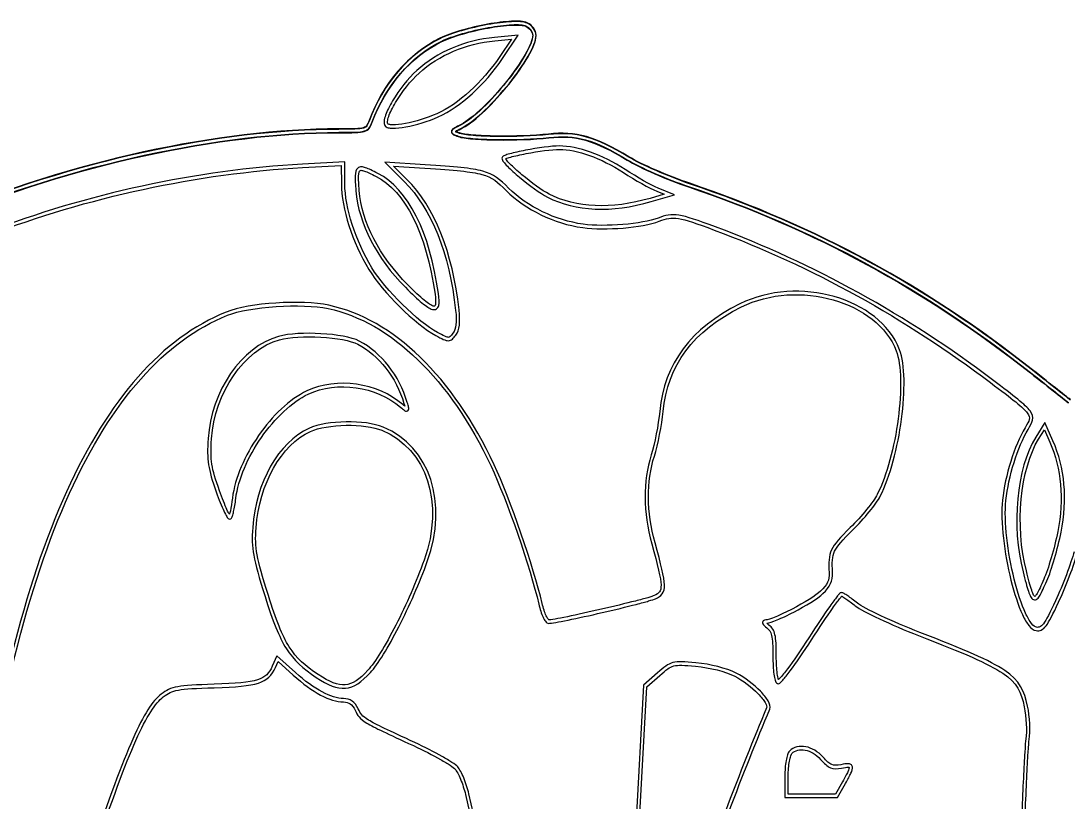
# Model space of a CAD drawing. Extents: x 50.4 to 118.3, y 31.2 to 110.8.
# Drawn here: x 75.46 to 103.13, y 90.17 to 110.81 of the extents above; entities that cross this region are included whole.
import ezdxf

# ---------------------------------------------------------------- set-up
doc = ezdxf.new("R2010")
doc.units = 0
doc.layers.get('0').update_dxf_attribs({"linetype": 'CONTINUOUS'})

msp = doc.modelspace()

# ---------------------------------------------------------------- linework, layer by layer
at = {"color": 5}
for p, q in [((88.418456, 110.785338), (88.418376, 110.785212)), ((88.423107, 110.695346), (88.423033, 110.695296))]:
    msp.add_line(p, q, dxfattribs=at)
at = {"color": 7}
for p, q in [((88.419056, 110.797022), (88.418977, 110.796896)), ((88.423708, 110.70703), (88.423634, 110.70698)), ((88.599849, 110.427926), (87.972498, 110.369014)), ((88.184379, 109.815569), (88.599849, 110.427926)), ((87.981269, 110.279082), (88.417432, 110.320439)), ((88.417432, 110.320439), (88.109441, 109.866721)), ((89.685569, 107.412094), (89.685572, 107.412089)), ((89.685572, 107.502534), (89.685572, 107.502523)), ((84.013567, 107.08136), (82.896321, 107.021416)), ((82.901422, 106.931225), (83.923132, 106.985758)), ((83.923132, 106.985758), (83.925778, 106.500517)), ((84.016249, 106.500417), (84.013567, 107.08136)), ((84.451248, 106.859126), (84.45124, 106.859152)), ((84.452293, 106.949055), (84.452299, 106.949068)), ((86.137051, 107.006837), (85.070966, 107.07815)), ((85.070966, 107.07815), (85.585662, 106.562422)), ((85.649702, 106.626607), (85.304503, 106.971806)), ((85.304503, 106.971806), (86.13081, 106.916514)), ((92.258541, 106.306213), (92.455429, 106.225599)), ((92.728796, 106.210624), (92.293165, 106.38994)), ((92.455429, 106.225599), (92.08284, 106.118628)), ((92.107644, 106.031824), (92.728796, 106.210624)), ((102.515276, 100.194959), (102.272915, 99.806353)), ((102.726633, 99.714876), (102.515276, 100.194959)), ((102.349408, 99.758296), (102.501324, 100.001681)), ((102.501324, 100.001681), (102.643951, 99.678186))]:
    msp.add_line(p, q, dxfattribs=at)
at = {"color": 1}
for p, q in [((95.692111, 103.655723), (95.692071, 103.655691)), ((95.698265, 103.565264), (95.698262, 103.565256)), ((83.379135, 102.453181), (83.379127, 102.453181)), ((83.384284, 102.543147), (83.384287, 102.543097)), ((84.047819, 100.213007), (84.047819, 100.213007)), ((84.048878, 100.122572), (84.048878, 100.122572)), ((82.221599, 94.029406), (82.098092, 93.75862)), ((82.180258, 93.720872), (82.253122, 93.880062)), ((82.714065, 93.587083), (82.221599, 94.029406)), ((82.253122, 93.880062), (82.653613, 93.519876)), ((92.687635, 93.851124), (92.687627, 93.851121)), ((92.278348, 93.579304), (91.908347, 93.256843)), ((92.710407, 93.763796), (92.710355, 93.763788)), ((91.908347, 93.256843), (91.648931, 88.511396)), ((91.996755, 93.21396), (92.337819, 93.511097)), ((91.739405, 88.506237), (91.996755, 93.21396)), ((96.195928, 91.628534), (96.195928, 91.628518)), ((96.178373, 91.540137), (96.178359, 91.54015)), ((95.642991, 90.852339), (95.642991, 90.283898)), ((95.733439, 90.373801), (95.733439, 90.852326)), ((97.167459, 90.701947), (96.982973, 90.373801)), ((97.03567, 90.283898), (97.245993, 90.657519)), ((87.204756, 90.367096), (87.313794, 89.897357)), ((87.415587, 89.85863), (87.292595, 90.387797)), ((95.642991, 90.283898), (96.348891, 90.283898)), ((96.348905, 90.373801), (95.733439, 90.373801)), ((96.348891, 90.283898), (97.03567, 90.283898)), ((96.982973, 90.373801), (96.348905, 90.373801))]:
    msp.add_line(p, q, dxfattribs=at)
at = {"color": 5}
for points in [[(87.789472, 110.707697), (87.332381, 110.625096), (86.837454, 110.489037), (86.524952, 110.336145)], [(88.418376, 110.785212), (88.2366, 110.776269), (88.018019, 110.748998), (87.789472, 110.707697)], [(87.805572, 110.618865), (88.031148, 110.659627), (88.246961, 110.686667), (88.423107, 110.695346)], [(88.832899, 110.746582), (88.742327, 110.787849), (88.60023, 110.794292), (88.418456, 110.785338)], [(88.423033, 110.695296), (88.599179, 110.703974), (88.738316, 110.690401), (88.795619, 110.664289)], [(89.069577, 110.416885), (89.069577, 110.554058), (88.972038, 110.683186), (88.832899, 110.746582)], [(86.564822, 110.255063), (86.862277, 110.400595), (87.354423, 110.537337), (87.805572, 110.618865)], [(88.979587, 110.416758), (88.979587, 110.312502), (88.906067, 110.123769), (88.780633, 109.906197)], [(88.795619, 110.664289), (88.906236, 110.613889), (88.979587, 110.509121), (88.979587, 110.416758)], [(88.859254, 109.860847), (88.987921, 110.084026), (89.069579, 110.274679), (89.069577, 110.416885)], [(86.524952, 110.336145), (85.698984, 109.932036), (85.021526, 109.141699), (84.655298, 108.161082)], [(84.73961, 108.12961), (85.098615, 109.090889), (85.763119, 109.862826), (86.564822, 110.255063)], [(88.780633, 109.906197), (88.6552, 109.688622), (88.479799, 109.438347), (88.283505, 109.19306)], [(88.354376, 109.13686), (88.552962, 109.38501), (88.73059, 109.637669), (88.859254, 109.860847)], [(88.283505, 109.19306), (87.890916, 108.702488), (87.409933, 108.229008), (87.087713, 108.062382)], [(87.129128, 107.982409), (87.479886, 108.163794), (87.957205, 108.640562), (88.354376, 109.13686)], [(83.857415, 107.941975), (80.68846, 107.940652), (76.754384, 107.081656), (73.380534, 105.655293)], [(84.504919, 107.973498), (84.411256, 107.945769), (84.223455, 107.942107), (83.857415, 107.941975)], [(84.594319, 108.030857), (84.573893, 108.003366), (84.55175, 107.987362), (84.504919, 107.973498)], [(84.530838, 107.88673), (84.591081, 107.904563), (84.636118, 107.935265), (84.667262, 107.977165)], [(84.655298, 108.161082), (84.632729, 108.100617), (84.614755, 108.05835), (84.594319, 108.030857)], [(84.667262, 107.977165), (84.698409, 108.019064), (84.716747, 108.068388), (84.73961, 108.12961)], [(86.920798, 107.972982), (86.881057, 107.949222), (86.852363, 107.935771), (86.838115, 107.895467)], [(87.087713, 108.062382), (87.015209, 108.024888), (86.960538, 107.996749), (86.920798, 107.972982)], [(86.96738, 107.895594), (87.00275, 107.916734), (87.05668, 107.944944), (87.129128, 107.982409)], [(73.415753, 105.572145), (76.778379, 106.993761), (80.704849, 107.850289), (83.857494, 107.851591)], [(83.857494, 107.851591), (84.223738, 107.851723), (84.410349, 107.851062), (84.530838, 107.88673)], [(86.838115, 107.895467), (86.830998, 107.875305), (86.837057, 107.847633), (86.848963, 107.832419)], [(86.848963, 107.832419), (86.860843, 107.817206), (86.874654, 107.809056), (86.889786, 107.800897)], [(86.889786, 107.800897), (86.920036, 107.784598), (86.959305, 107.770171), (87.011743, 107.750771)], [(86.940509, 107.877496), (86.946568, 107.882735), (86.945827, 107.882682), (86.96738, 107.895594)], [(87.043345, 107.835636), (86.994688, 107.853628), (86.961141, 107.86714), (86.940509, 107.877496)], [(87.011743, 107.750771), (87.090462, 107.721651), (87.22415, 107.702892), (87.40035, 107.688242)], [(87.407665, 107.778277), (87.23449, 107.792671), (87.100481, 107.814502), (87.043345, 107.835636)], [(87.40035, 107.688242), (87.576552, 107.673585), (87.792608, 107.664615), (88.024602, 107.661371)], [(88.026232, 107.751925), (87.795812, 107.755126), (87.580838, 107.763884), (87.407665, 107.778277)], [(88.024602, 107.661371), (88.488589, 107.654916), (89.014673, 107.671796), (89.404878, 107.715116)], [(89.395139, 107.805151), (89.011263, 107.762524), (88.48707, 107.745509), (88.026232, 107.751925)], [(91.523174, 107.205187), (90.62869, 107.744678), (90.127796, 107.886508), (89.395139, 107.805151)], [(89.404878, 107.715116), (90.121999, 107.794748), (90.588674, 107.663081), (91.476587, 107.127553)], [(91.476587, 107.127553), (91.813946, 106.924083), (92.538984, 106.608152), (93.099226, 106.418555)], [(93.128245, 106.503938), (92.574576, 106.691314), (91.846739, 107.010039), (91.523174, 107.205187)], [(93.099226, 106.418555), (96.443004, 105.286937), (99.337185, 103.712645), (102.133818, 101.505157)], [(102.189709, 101.576074), (99.385673, 103.789403), (96.481119, 105.369244), (93.128245, 106.503938)], [(103.193263, 100.785425), (103.1396, 100.82698), (102.686525, 101.183919), (102.189709, 101.576074)], [(102.133818, 101.505157), (102.630674, 101.112971), (103.080952, 100.758083), (103.137891, 100.713992)]]:
    msp.add_open_spline(points, degree=3, dxfattribs=at)
at = {"color": 7}
for points in [[(87.790073, 110.719381), (87.332979, 110.63678), (86.83806, 110.500721), (86.525552, 110.347829)], [(88.418977, 110.796896), (88.2372, 110.787953), (88.018623, 110.760682), (87.790073, 110.719381)], [(87.806173, 110.630549), (88.031749, 110.671311), (88.247559, 110.698351), (88.423708, 110.70703)], [(88.8335, 110.758266), (88.742927, 110.799533), (88.60083, 110.805976), (88.419056, 110.797022)], [(88.423634, 110.70698), (88.59978, 110.715658), (88.738919, 110.702085), (88.79622, 110.675973)], [(89.070177, 110.428569), (89.070177, 110.565742), (88.972618, 110.69487), (88.8335, 110.758266)], [(86.565423, 110.266747), (86.862883, 110.412279), (87.355021, 110.549021), (87.806173, 110.630549)], [(88.980187, 110.428442), (88.980187, 110.324183), (88.906665, 110.135453), (88.781234, 109.917881)], [(88.79622, 110.675973), (88.906816, 110.625573), (88.980187, 110.520805), (88.980187, 110.428442)], [(88.859855, 109.872531), (88.988519, 110.09571), (89.070177, 110.286363), (89.070177, 110.428569)], [(86.525552, 110.347829), (85.699587, 109.94372), (85.022121, 109.153383), (84.655898, 108.172766)], [(84.74021, 108.141294), (85.09921, 109.102573), (85.763724, 109.87451), (86.565423, 110.266747)], [(87.972498, 110.369014), (87.18809, 110.295513), (86.462296, 109.988088), (85.915775, 109.496717)], [(85.976225, 109.429521), (86.507087, 109.906816), (87.215004, 110.207279), (87.981269, 110.279082)], [(88.109441, 109.866721), (87.640655, 109.176405), (87.018955, 108.612122), (86.449077, 108.354667)], [(88.781234, 109.917881), (88.6558, 109.700306), (88.4804, 109.450031), (88.284106, 109.204744)], [(88.354977, 109.148544), (88.55356, 109.396694), (88.731191, 109.649353), (88.859855, 109.872531)], [(86.486291, 108.272511), (87.078622, 108.540106), (87.707647, 109.113553), (88.184379, 109.815569)], [(85.915775, 109.496717), (85.68336, 109.28776), (85.446669, 108.979391), (85.279637, 108.698832)], [(85.357139, 108.652826), (85.519834, 108.926101), (85.754139, 109.229853), (85.976225, 109.429521)], [(88.284106, 109.204744), (87.891519, 108.714172), (87.410541, 108.240692), (87.088313, 108.074066)], [(87.129728, 107.994093), (87.480495, 108.175478), (87.957808, 108.652246), (88.354977, 109.148544)], [(85.279637, 108.698832), (85.196124, 108.558555), (85.130121, 108.425723), (85.091019, 108.313844)], [(85.176273, 108.283854), (85.212238, 108.386761), (85.275793, 108.516187), (85.357139, 108.652826)], [(85.091019, 108.313844), (85.071466, 108.257904), (85.058739, 108.207119), (85.054329, 108.161915)], [(85.144232, 108.153113), (85.147592, 108.187466), (85.158281, 108.232403), (85.176273, 108.283854)], [(86.449077, 108.354667), (86.191685, 108.238383), (85.874717, 108.145098), (85.615018, 108.09732)], [(85.631046, 108.008444), (85.898363, 108.057625), (86.220123, 108.152258), (86.486291, 108.272511)], [(83.858015, 107.953659), (80.689043, 107.952336), (76.754982, 107.09334), (73.381134, 105.666977)], [(84.50552, 107.985182), (84.41186, 107.957453), (84.224056, 107.953791), (83.858015, 107.953659)], [(84.59492, 108.042541), (84.574494, 108.01505), (84.552351, 107.999046), (84.50552, 107.985182)], [(84.531438, 107.898414), (84.591681, 107.916247), (84.636716, 107.946949), (84.667863, 107.988849)], [(84.655898, 108.172766), (84.633303, 108.112301), (84.615356, 108.070034), (84.59492, 108.042541)], [(84.667863, 107.988849), (84.699009, 108.030748), (84.717342, 108.080072), (84.74021, 108.141294)], [(85.054329, 108.161915), (85.04991, 108.116709), (85.053006, 108.07541), (85.07449, 108.040474)], [(85.07449, 108.040474), (85.093752, 108.009306), (85.125454, 107.995037), (85.160273, 107.985698)], [(85.151481, 108.088001), (85.146163, 108.096574), (85.140898, 108.118762), (85.144232, 108.153113)], [(85.18352, 108.073026), (85.16021, 108.07927), (85.151669, 108.08771), (85.151481, 108.088001)], [(85.160273, 107.985698), (85.195093, 107.976358), (85.236, 107.972283), (85.283262, 107.971754)], [(85.284289, 108.062178), (85.241802, 108.062707), (85.206837, 108.066782), (85.18352, 108.073026)], [(85.283262, 107.971754), (85.37779, 107.970696), (85.497387, 107.983846), (85.631046, 108.008444)], [(85.615018, 108.09732), (85.485168, 108.073428), (85.369262, 108.061218), (85.284289, 108.062178)], [(86.921398, 107.984666), (86.88166, 107.960906), (86.852964, 107.94746), (86.838716, 107.907151)], [(87.088313, 108.074066), (87.015809, 108.036572), (86.961139, 108.008433), (86.921398, 107.984666)], [(86.967981, 107.907278), (87.00335, 107.928418), (87.05728, 107.956628), (87.129728, 107.994093)], [(73.416353, 105.583829), (76.778977, 107.005445), (80.705431, 107.861973), (83.858095, 107.863275)], [(83.858095, 107.863275), (84.224339, 107.863407), (84.410952, 107.862746), (84.531438, 107.898414)], [(86.838716, 107.907151), (86.831599, 107.886989), (86.837658, 107.859314), (86.849564, 107.844103)], [(86.849564, 107.844103), (86.861444, 107.82889), (86.875255, 107.82074), (86.890386, 107.812581)], [(86.890386, 107.812581), (86.920636, 107.796282), (86.959903, 107.781855), (87.012343, 107.762455)], [(86.94111, 107.88918), (86.947169, 107.894419), (86.946428, 107.894366), (86.967981, 107.907278)], [(87.043945, 107.84732), (86.995283, 107.865312), (86.961745, 107.878824), (86.94111, 107.88918)], [(87.012343, 107.762455), (87.09106, 107.733335), (87.224751, 107.714576), (87.40095, 107.699926)], [(87.408266, 107.789961), (87.235091, 107.804355), (87.101079, 107.826186), (87.043945, 107.84732)], [(87.40095, 107.699926), (87.577149, 107.685269), (87.793208, 107.676299), (88.025203, 107.673055)], [(88.026833, 107.763609), (87.796412, 107.76681), (87.581438, 107.775568), (87.408266, 107.789961)], [(88.025203, 107.673055), (88.489187, 107.6666), (89.015268, 107.68348), (89.405479, 107.7268)], [(89.395739, 107.816835), (89.011858, 107.774208), (88.487671, 107.757193), (88.026833, 107.763609)], [(91.523775, 107.216871), (90.629293, 107.756362), (90.128386, 107.898192), (89.395739, 107.816835)], [(89.405479, 107.7268), (90.122589, 107.806432), (90.589277, 107.674765), (91.477187, 107.139237)], [(88.792084, 107.389869), (88.631829, 107.359413), (88.484313, 107.326679), (88.375056, 107.296334)], [(89.685572, 107.502523), (89.479977, 107.502523), (89.112598, 107.450782), (88.792084, 107.389869)], [(88.809137, 107.30099), (89.126282, 107.361265), (89.495556, 107.412094), (89.685569, 107.412094)], [(91.425001, 106.877765), (90.813975, 107.272643), (90.180739, 107.502534), (89.685572, 107.502534)], [(89.685572, 107.412089), (90.152429, 107.412089), (90.775459, 107.189831), (91.375907, 106.80179)], [(88.198841, 107.229682), (88.186247, 107.220792), (88.167318, 107.209151), (88.167318, 107.177488)], [(88.167318, 107.177488), (88.167318, 107.137155), (88.186898, 107.113954), (88.211758, 107.080854)], [(88.242248, 107.25241), (88.225447, 107.245293), (88.211435, 107.238546), (88.198841, 107.229682)], [(88.375056, 107.296334), (88.320428, 107.281173), (88.275827, 107.266618), (88.242248, 107.25241)], [(88.266537, 107.163526), (88.270585, 107.165643), (88.271908, 107.166886), (88.277385, 107.169215)], [(88.284106, 107.135105), (88.270109, 107.153731), (88.269712, 107.15725), (88.266537, 107.163526)], [(88.277385, 107.169215), (88.30428, 107.180592), (88.346772, 107.194932), (88.399342, 107.209524)], [(88.377122, 107.0302), (88.337094, 107.071086), (88.305005, 107.107273), (88.284106, 107.135105)], [(88.399342, 107.209524), (88.504482, 107.238723), (88.650561, 107.270854), (88.809137, 107.30099)], [(91.477187, 107.139237), (91.814549, 106.935767), (92.539592, 106.619836), (93.099827, 106.430239)], [(93.128846, 106.515622), (92.575184, 106.702998), (91.847342, 107.021723), (91.523775, 107.216871)], [(82.896321, 107.021416), (80.139133, 106.873162), (77.138321, 106.225472), (74.584166, 105.228244)], [(74.616657, 105.144771), (77.160813, 106.138096), (80.154801, 106.783539), (82.901422, 106.931225)], [(84.357731, 106.919096), (84.305585, 106.876403), (84.293014, 106.805659), (84.289519, 106.709289)], [(84.452299, 106.949068), (84.417985, 106.949597), (84.383803, 106.940443), (84.357731, 106.919096)], [(84.379419, 106.706165), (84.382594, 106.794033), (84.400004, 106.836977), (84.415077, 106.84931)], [(84.415077, 106.84931), (84.422618, 106.855474), (84.431772, 106.859364), (84.451248, 106.859126)], [(84.45124, 106.859152), (84.470714, 106.858914), (84.498863, 106.853225), (84.534957, 106.841055)], [(84.563916, 106.926327), (84.522678, 106.940218), (84.486607, 106.948658), (84.452293, 106.949055)], [(84.534957, 106.841055), (84.607146, 106.816713), (84.709296, 106.767395), (84.843467, 106.698944)], [(84.884308, 106.779047), (84.749436, 106.847857), (84.646389, 106.898522), (84.563916, 106.926327)], [(86.13081, 106.916514), (86.924872, 106.86315), (87.353738, 106.827219), (87.634593, 106.749599)], [(87.658406, 106.836305), (87.362033, 106.918215), (86.931627, 106.953442), (86.137051, 107.006837)], [(88.34415, 106.391371), (88.113439, 106.622077), (87.954776, 106.754396), (87.658406, 106.836305)], [(88.211758, 107.080854), (88.236629, 107.047755), (88.270821, 107.009763), (88.312527, 106.967166)], [(88.312527, 106.967166), (88.395942, 106.88197), (88.509763, 106.779444), (88.634988, 106.674677)], [(88.692866, 106.743913), (88.569289, 106.847301), (88.457185, 106.948428), (88.377122, 107.0302)], [(92.293165, 106.38994), (92.12744, 106.458165), (91.730671, 106.680225), (91.425001, 106.877765)], [(84.289519, 106.709289), (84.286027, 106.61292), (84.294625, 106.485126), (84.308119, 106.317066)], [(84.398019, 106.324276), (84.384579, 106.491704), (84.376218, 106.618299), (84.379419, 106.706165)], [(84.843467, 106.698944), (85.607739, 106.309054), (86.172744, 105.199508), (86.39996, 103.591125)], [(86.489379, 103.603531), (86.260083, 105.226636), (85.693777, 106.366101), (84.884308, 106.779047)], [(85.585662, 106.562422), (86.309372, 105.837371), (86.772639, 104.684571), (86.944237, 103.15901)], [(87.033597, 103.168937), (86.860549, 104.70738), (86.393584, 105.881347), (85.649702, 106.626607)], [(87.634593, 106.749599), (87.915451, 106.671975), (88.052026, 106.556434), (88.28055, 106.327919)], [(88.634988, 106.674677), (88.885443, 106.465145), (89.1798, 106.247912), (89.372411, 106.149645)], [(89.413236, 106.230251), (89.235828, 106.320759), (88.940024, 106.537138), (88.692866, 106.743913)], [(91.375907, 106.80179), (91.685446, 106.601749), (92.076654, 106.381095), (92.258541, 106.306213)], [(83.925778, 106.500517), (83.928635, 105.847332), (84.213012, 104.96832), (84.653382, 104.237089)], [(84.730934, 104.283497), (84.298285, 105.001915), (84.018998, 105.873367), (84.016249, 106.500417)], [(84.308119, 106.317066), (84.37739, 105.454048), (84.852021, 104.533973), (85.617082, 103.768901)], [(85.681145, 103.83244), (84.928506, 104.585087), (84.465062, 105.489055), (84.398019, 106.324276)], [(88.28055, 106.327919), (88.793471, 105.814992), (89.54453, 105.450502), (90.301614, 105.346582)], [(90.314058, 105.435874), (89.577251, 105.537011), (88.840932, 105.894587), (88.34415, 106.391371)], [(93.099827, 106.430239), (96.443607, 105.298621), (99.337797, 103.724329), (102.134419, 101.516841)], [(102.190309, 101.587758), (99.386284, 103.801087), (96.481723, 105.380928), (93.128846, 106.515622)], [(89.372411, 106.149645), (90.116602, 105.769995), (91.064252, 105.731479), (92.107644, 106.031824)], [(92.08284, 106.118628), (91.055394, 105.822874), (90.131979, 105.863581), (89.413236, 106.230251)], [(92.845686, 105.671519), (92.633482, 105.704698), (92.486065, 105.672313), (92.292231, 105.598656)], [(90.301614, 105.346582), (90.901626, 105.264225), (91.872954, 105.342455), (92.32423, 105.514013)], [(92.292231, 105.598656), (91.873821, 105.439578), (90.892765, 105.35644), (90.314058, 105.435874)], [(92.32423, 105.514013), (92.512692, 105.585667), (92.634017, 105.613652), (92.831692, 105.582744)], [(92.831692, 105.582744), (93.029368, 105.551835), (93.303849, 105.458334), (93.776337, 105.281987)], [(93.807902, 105.366627), (93.33453, 105.543305), (93.057887, 105.638338), (92.845686, 105.671519)], [(93.776337, 105.281987), (96.352794, 104.320369), (98.833178, 102.950785), (101.080803, 101.248641)], [(101.135101, 101.32088), (98.880575, 103.028253), (96.392884, 104.401829), (93.807902, 105.366627)], [(84.653382, 104.237089), (85.01293, 103.640022), (85.883213, 102.779475), (86.418132, 102.496628)], [(86.460544, 102.576109), (85.957767, 102.841962), (85.07666, 103.709388), (84.730934, 104.283497)], [(85.617082, 103.768901), (85.794284, 103.591701), (85.93805, 103.455568), (86.053747, 103.359106)], [(86.111609, 103.428329), (85.999757, 103.521584), (85.857416, 103.65617), (85.681145, 103.83244)], [(86.39996, 103.591125), (86.418931, 103.456756), (86.42118, 103.359188), (86.408744, 103.310521)], [(86.496099, 103.288306), (86.515202, 103.363165), (86.508958, 103.464881), (86.489379, 103.603531)], [(86.053747, 103.359106), (86.169447, 103.262647), (86.254603, 103.204661), (86.3297, 103.185473)], [(86.351906, 103.272783), (86.306763, 103.284319), (86.223464, 103.335074), (86.111609, 103.428329)], [(86.389112, 103.273312), (86.383635, 103.26982), (86.374481, 103.267042), (86.351906, 103.272783)], [(86.408744, 103.310521), (86.402526, 103.286179), (86.394589, 103.276815), (86.389112, 103.273312)], [(86.437705, 103.197353), (86.469006, 103.217356), (86.486542, 103.250876), (86.496099, 103.288306)], [(86.3297, 103.185473), (86.36725, 103.175895), (86.406403, 103.177351), (86.437705, 103.197353)], [(86.944237, 103.15901), (86.980003, 102.841211), (86.955058, 102.668567), (86.873956, 102.55853)], [(86.94678, 102.505412), (87.049083, 102.64421), (87.070271, 102.843079), (87.033597, 103.168937)], [(86.418132, 102.496628), (86.587401, 102.407119), (86.671301, 102.357341), (86.752994, 102.356584)], [(86.754068, 102.446399), (86.716878, 102.446664), (86.629679, 102.486672), (86.460544, 102.576109)], [(86.752994, 102.356584), (86.79384, 102.356319), (86.831413, 102.373888), (86.860481, 102.40051)], [(86.799542, 102.467063), (86.781074, 102.450157), (86.772663, 102.446214), (86.754068, 102.446399)], [(86.873956, 102.55853), (86.841888, 102.514972), (86.81801, 102.483968), (86.799542, 102.467063)], [(86.860481, 102.40051), (86.88955, 102.427117), (86.914569, 102.461661), (86.94678, 102.505412)], [(103.193863, 100.797109), (103.140198, 100.838667), (102.687123, 101.195603), (102.190309, 101.587758)], [(102.12419, 100.501807), (102.000058, 100.669921), (101.712795, 100.883392), (101.135101, 101.32088)], [(102.134419, 101.516841), (102.631272, 101.124655), (103.081561, 100.769764), (103.138491, 100.725676)], [(101.080803, 101.248641), (101.658544, 100.811116), (101.946133, 100.591099), (102.051284, 100.448689)], [(102.051284, 100.448689), (102.103862, 100.377485), (102.112741, 100.333408), (102.100893, 100.278158)], [(102.188785, 100.25893), (102.205586, 100.337329), (102.186139, 100.417752), (102.12419, 100.501807)], [(102.100893, 100.278158), (102.08904, 100.22291), (102.049016, 100.153491), (101.992374, 100.0575)], [(102.069929, 100.011399), (102.12641, 100.10712), (102.171974, 100.180529), (102.188785, 100.25893)], [(101.992374, 100.0575), (101.708712, 99.5767), (101.464832, 98.794157), (101.395511, 98.147021)], [(101.485467, 98.137094), (101.553203, 98.769427), (101.796694, 99.548275), (102.069929, 100.011399)], [(102.272915, 99.806353), (101.765679, 98.993344), (101.625159, 97.455143), (101.93805, 96.250498)], [(102.025397, 96.273236), (101.718951, 97.453069), (101.865671, 98.982948), (102.349408, 99.758296)], [(102.643951, 99.678186), (102.955074, 98.972661), (103.026141, 98.185034), (102.854789, 97.312956)], [(102.943157, 97.295901), (103.117407, 98.182729), (103.045747, 98.991232), (102.726633, 99.714876)], [(101.395511, 98.147021), (101.334104, 97.573521), (101.443081, 96.737416), (101.618754, 96.031905)], [(101.706127, 96.0535), (101.53241, 96.751151), (101.426277, 97.584289), (101.485467, 98.137094)], [(102.854789, 97.312956), (102.77193, 96.891237), (102.603848, 96.318755), (102.486338, 96.053085)], [(102.569021, 96.016392), (102.692917, 96.296504), (102.858856, 96.866848), (102.943157, 97.295901)], [(103.285875, 96.78162), (103.208982, 96.482842), (102.9862, 95.893517), (102.794432, 95.482992)], [(102.876559, 95.444874), (103.070975, 95.861071), (103.293003, 96.448031), (103.373169, 96.759522)], [(101.618754, 96.031905), (101.70659, 95.679152), (101.810823, 95.359702), (101.921061, 95.121883)], [(102.003265, 95.159499), (101.896865, 95.389033), (101.792984, 95.704676), (101.706127, 96.0535)], [(101.93805, 96.250498), (101.996454, 96.025626), (102.0411, 95.856277), (102.080676, 95.737349)], [(102.166473, 95.765773), (102.128606, 95.87956), (102.083754, 96.048539), (102.025397, 96.273236)], [(102.486338, 96.053085), (102.411498, 95.883852), (102.354237, 95.75718), (102.309605, 95.680498)], [(102.217633, 95.637617), (102.202393, 95.665867), (102.185406, 95.70888), (102.166473, 95.765773)], [(102.387635, 95.635019), (102.436964, 95.719773), (102.494067, 95.8469), (102.569021, 96.016392)], [(102.080676, 95.737349), (102.100467, 95.677887), (102.118946, 95.63109), (102.138554, 95.594723)], [(102.138554, 95.594723), (102.15816, 95.558356), (102.177985, 95.529474), (102.212452, 95.515142)], [(102.212452, 95.515142), (102.246919, 95.500801), (102.287747, 95.514877), (102.314256, 95.537869)], [(102.247089, 95.598861), (102.24656, 95.599049), (102.232854, 95.609365), (102.217633, 95.637617)], [(102.255344, 95.606084), (102.242882, 95.595236), (102.247539, 95.598649), (102.247089, 95.598861)], [(102.309605, 95.680498), (102.2873, 95.642157), (102.267808, 95.616932), (102.255344, 95.606084)], [(102.314256, 95.537869), (102.340762, 95.560941), (102.362971, 95.592643), (102.387635, 95.635019)], [(102.794432, 95.482992), (102.645345, 95.16382), (102.550198, 94.977881), (102.476623, 94.880959)], [(102.548412, 94.826825), (102.632375, 94.937429), (102.726956, 95.124601), (102.876559, 95.444874)], [(101.921061, 95.121883), (101.976179, 95.002974), (102.032848, 94.90451), (102.091077, 94.831461)], [(102.161396, 94.887682), (102.110265, 94.951823), (102.056464, 95.044731), (102.003265, 95.159499)], [(102.091077, 94.831461), (102.149307, 94.758415), (102.210042, 94.70757), (102.280728, 94.697103)], [(102.293687, 94.786394), (102.260268, 94.791342), (102.212526, 94.823539), (102.161396, 94.887682)], [(102.280728, 94.697103), (102.327893, 94.690118), (102.375544, 94.692235), (102.420772, 94.713137)], [(102.382571, 94.795179), (102.355917, 94.782875), (102.330448, 94.780944), (102.293687, 94.786394)], [(102.476623, 94.880959), (102.439835, 94.832501), (102.409225, 94.807487), (102.382571, 94.795179)], [(102.420772, 94.713137), (102.466, 94.734012), (102.506431, 94.771522), (102.548412, 94.826825)]]:
    msp.add_open_spline(points, degree=3, dxfattribs=at)
at = {"color": 1}
for points in [[(95.692071, 103.655691), (95.2657, 103.627089), (94.842211, 103.522378), (94.45597, 103.331163)], [(94.496274, 103.25004), (94.870709, 103.435409), (95.282628, 103.537401), (95.698265, 103.565264)], [(96.945265, 103.523431), (96.547821, 103.636921), (96.118479, 103.684324), (95.692111, 103.655723)], [(95.698262, 103.565256), (96.113902, 103.593119), (96.533092, 103.547185), (96.92041, 103.436584)], [(98.67229, 102.120417), (98.411109, 102.804315), (97.740147, 103.296453), (96.945265, 103.523431)], [(83.594615, 103.29396), (82.874308, 103.44844), (81.489063, 103.357751), (80.879535, 103.112578)], [(80.913134, 103.028874), (81.484602, 103.258739), (82.886484, 103.353894), (83.575504, 103.206124)], [(87.961274, 99.079748), (86.869648, 101.403806), (85.296441, 102.928984), (83.594615, 103.29396)], [(94.45597, 103.331163), (93.161215, 102.690165), (92.45587, 101.747651), (92.336202, 100.491025)], [(92.426115, 100.482765), (92.543037, 101.710548), (93.221183, 102.618778), (94.496274, 103.25004)], [(96.92041, 103.436584), (97.695049, 103.215384), (98.340132, 102.737409), (98.58801, 102.088344)], [(80.879535, 103.112578), (79.192414, 102.433935), (77.775977, 100.822519), (76.658605, 98.361963)], [(76.740779, 98.324768), (77.852408, 100.772672), (79.25571, 102.362177), (80.913134, 103.028874)], [(83.575504, 103.206124), (85.23796, 102.84959), (86.79575, 101.349101), (87.879634, 99.041521)], [(82.266009, 102.471268), (81.28535, 102.196699), (80.484033, 101.023206), (80.403589, 99.769623)], [(80.493523, 99.763421), (80.571724, 100.982063), (81.36232, 102.124629), (82.290311, 102.38445)], [(83.384287, 102.543097), (82.970635, 102.567015), (82.540877, 102.54823), (82.266009, 102.471268)], [(82.290311, 102.38445), (82.544875, 102.455726), (82.972008, 102.476726), (83.379135, 102.453181)], [(83.379127, 102.453181), (83.786252, 102.429633), (84.178862, 102.359431), (84.356845, 102.266628)], [(84.398175, 102.34626), (84.190343, 102.454625), (83.797936, 102.519223), (83.384284, 102.543147)], [(84.356845, 102.266628), (84.917833, 101.974123), (85.372805, 101.392519), (85.578992, 100.6998)], [(85.665799, 100.725687), (85.453204, 101.439938), (84.984791, 102.040394), (84.398175, 102.34626)], [(98.726551, 100.28332), (98.82432, 101.022825), (98.823216, 101.725222), (98.67229, 102.120417)], [(98.58801, 102.088344), (98.725874, 101.727355), (98.733848, 101.026931), (98.637103, 100.295173)], [(85.549028, 100.668275), (84.877132, 101.251171), (83.808811, 101.403124), (83.012232, 101.02846)], [(83.050457, 100.946876), (83.810052, 101.304143), (84.848396, 101.156831), (85.4901, 100.600126)], [(83.012232, 101.02846), (82.555236, 100.813523), (82.097086, 100.370457), (81.735308, 99.849723)], [(81.809706, 99.798627), (82.164748, 100.309664), (82.615913, 100.742499), (83.050457, 100.946876)], [(85.700423, 100.599597), (85.693782, 100.631043), (85.681823, 100.671858), (85.665799, 100.725687)], [(85.4901, 100.600126), (85.530669, 100.564937), (85.561133, 100.538621), (85.586218, 100.520545)], [(85.599154, 100.626937), (85.583067, 100.640219), (85.571351, 100.648923), (85.549028, 100.668275)], [(85.578992, 100.6998), (85.588729, 100.66705), (85.593121, 100.649344), (85.599154, 100.626937)], [(85.586218, 100.520545), (85.598759, 100.511496), (85.609501, 100.504749), (85.622911, 100.499352)], [(85.622911, 100.499352), (85.636298, 100.493954), (85.660987, 100.487869), (85.682855, 100.504511)], [(85.682855, 100.504511), (85.704736, 100.521154), (85.705556, 100.54263), (85.705582, 100.556706)], [(85.705582, 100.556706), (85.705614, 100.570781), (85.70373, 100.583873), (85.700423, 100.599597)], [(92.336202, 100.491025), (92.303531, 100.147895), (92.200788, 99.624031), (92.110377, 99.337609)], [(92.196671, 99.310227), (92.29062, 99.607854), (92.392587, 100.130634), (92.426115, 100.482765)], [(84.047819, 100.213007), (83.678271, 100.207186), (83.310362, 100.151274), (83.068552, 100.04144)], [(85.031223, 100.072447), (84.786211, 100.174634), (84.417368, 100.218817), (84.047819, 100.213007)], [(98.637103, 100.295173), (98.540356, 99.563415), (98.341405, 98.796404), (98.083132, 98.290126)], [(98.163277, 98.248817), (98.429725, 98.77112), (98.628779, 99.543812), (98.726551, 100.28332)], [(83.068552, 100.04144), (82.2614, 99.67482), (81.663492, 98.608597), (81.580786, 97.419896)], [(81.671245, 97.413694), (81.752104, 98.575873), (82.3439, 99.613215), (83.105781, 99.959276)], [(83.105781, 99.959276), (83.326118, 100.059355), (83.687671, 100.116894), (84.048878, 100.122572)], [(84.048878, 100.122572), (84.410082, 100.12826), (84.773402, 100.082347), (84.996623, 99.989248)], [(84.996623, 99.989248), (86.185624, 99.493327), (86.651248, 98.076422), (86.110249, 96.556899)], [(86.195493, 96.526927), (86.748017, 98.078819), (86.268978, 99.556189), (85.031223, 100.072447)], [(80.403589, 99.769623), (80.366616, 99.193612), (80.399012, 98.980014), (80.619081, 98.360923)], [(80.704362, 98.390895), (80.485475, 99.006694), (80.456836, 99.191924), (80.493523, 99.763421)], [(81.735308, 99.849723), (81.373528, 99.328986), (81.108389, 98.730774), (81.045426, 98.199175)], [(81.134813, 98.188904), (81.195198, 98.698756), (81.454662, 99.287589), (81.809706, 99.798627)], [(89.229414, 95.417957), (89.005751, 96.384861), (88.384555, 98.178609), (87.961274, 99.079748)], [(92.110377, 99.337609), (91.889035, 98.636886), (91.895816, 97.833548), (92.126914, 96.992533)], [(92.213737, 97.016311), (91.986417, 97.843578), (91.981464, 98.628888), (92.196671, 99.310227)], [(87.879634, 99.041521), (88.297729, 98.151431), (88.920682, 96.352754), (89.141573, 95.397815)], [(76.658605, 98.361963), (75.54123, 95.901407), (74.721458, 92.589257), (74.231362, 88.497966)], [(74.321289, 88.487644), (74.810654, 92.572845), (75.629151, 95.876867), (76.740779, 98.324768)], [(80.619081, 98.360923), (80.689863, 98.161689), (80.760644, 97.984585), (80.818551, 97.858628)], [(80.900733, 97.896352), (80.844557, 98.018544), (80.774418, 98.193707), (80.704362, 98.390895)], [(98.083132, 98.290126), (97.99239, 98.112257), (97.667344, 97.709979), (97.372064, 97.418345)], [(97.435673, 97.354297), (97.736602, 97.651512), (98.058806, 98.044034), (98.163277, 98.248817)], [(81.045426, 98.199175), (81.030397, 98.072353), (81.010286, 97.952751), (80.990133, 97.863798)], [(81.077967, 97.844224), (81.099081, 97.937428), (81.119459, 98.059272), (81.134813, 98.188904)], [(80.818551, 97.858628), (80.847504, 97.795652), (80.87315, 97.745608), (80.895034, 97.710318)], [(80.895034, 97.710318), (80.905988, 97.69267), (80.915275, 97.678817), (80.927072, 97.666911)], [(80.964812, 97.771297), (80.947297, 97.800956), (80.926109, 97.841157), (80.900733, 97.896352)], [(80.990133, 97.863798), (80.981375, 97.825179), (80.972776, 97.795874), (80.964812, 97.771297)], [(80.999925, 97.65302), (81.017917, 97.664132), (81.022653, 97.675377), (81.028863, 97.687127)], [(81.028863, 97.687127), (81.03508, 97.698875), (81.040531, 97.712078), (81.045928, 97.727434)], [(81.045928, 97.727434), (81.056697, 97.758142), (81.067413, 97.79762), (81.077967, 97.844224)], [(80.927072, 97.666911), (80.932972, 97.660957), (80.939534, 97.655375), (80.950832, 97.650374)], [(80.950832, 97.650374), (80.96213, 97.645373), (80.983701, 97.642939), (80.999925, 97.65302)], [(81.580786, 97.419896), (81.541721, 96.858175), (81.582903, 96.635988), (81.909965, 95.596234)], [(81.995772, 95.623107), (81.669147, 96.661504), (81.632576, 96.857685), (81.671245, 97.413694)], [(97.372064, 97.418345), (97.102721, 97.152328), (96.955115, 96.998023), (96.877521, 96.833367)], [(96.959216, 96.795159), (97.027029, 96.939058), (97.167168, 97.089108), (97.435673, 97.354297)], [(92.126914, 96.992533), (92.286738, 96.410841), (92.366206, 96.086618), (92.371344, 95.903709)], [(92.461784, 95.906302), (92.456016, 96.111454), (92.373767, 96.433878), (92.213737, 97.016311)], [(96.877521, 96.833367), (96.799924, 96.668714), (96.798683, 96.502127), (96.813441, 96.227204)], [(96.903921, 96.232403), (96.88929, 96.505096), (96.891406, 96.651262), (96.959216, 96.795159)], [(86.110249, 96.556899), (85.913307, 96.003764), (85.637545, 95.379826), (85.362492, 94.842274)], [(85.442568, 94.800933), (85.719362, 95.34189), (85.996804, 95.968889), (86.195493, 96.526927)], [(96.813441, 96.227204), (96.823998, 96.030553), (96.769042, 95.90891), (96.588649, 95.739379)], [(96.650707, 95.67378), (96.84126, 95.852864), (96.915597, 96.014802), (96.903921, 96.232403)], [(92.371344, 95.903709), (92.37399, 95.812255), (92.358935, 95.75923), (92.331553, 95.720776)], [(92.405457, 95.668589), (92.447134, 95.72712), (92.464665, 95.803725), (92.461784, 95.906302)], [(81.909965, 95.596234), (82.114041, 94.949449), (82.27255, 94.53435), (82.471173, 94.220091)], [(82.547677, 94.268666), (82.356674, 94.570873), (82.199131, 94.978588), (81.995772, 95.623107)], [(91.693865, 95.478928), (91.438143, 95.413325), (91.116296, 95.336132), (90.794694, 95.261888)], [(92.019427, 95.56678), (91.933149, 95.541962), (91.821725, 95.511731), (91.693865, 95.478928)], [(91.716093, 95.391605), (91.844487, 95.424543), (91.956594, 95.454761), (92.04424, 95.479971)], [(92.191509, 95.622589), (92.168596, 95.612138), (92.105705, 95.591596), (92.019427, 95.56678)], [(92.04424, 95.479971), (92.131885, 95.505185), (92.193057, 95.524182), (92.228723, 95.540433)], [(92.331553, 95.720776), (92.304169, 95.682319), (92.259761, 95.653691), (92.191509, 95.622589)], [(92.228723, 95.540433), (92.302222, 95.573921), (92.363779, 95.610058), (92.405457, 95.668589)], [(96.588649, 95.739379), (96.467409, 95.625433), (96.148398, 95.429623), (95.838822, 95.26809)], [(95.88073, 95.188021), (96.193983, 95.351476), (96.510644, 95.542145), (96.650707, 95.67378)], [(97.016594, 95.591109), (96.969786, 95.530503), (96.906905, 95.444069), (96.832108, 95.337379)], [(96.905961, 95.285655), (96.980296, 95.391684), (97.042608, 95.477174), (97.087862, 95.535769)], [(97.074987, 95.662422), (97.05935, 95.645118), (97.039996, 95.621411), (97.016594, 95.591109)], [(97.096683, 95.684118), (97.089487, 95.677953), (97.082793, 95.671074), (97.074987, 95.662422)], [(97.087862, 95.535769), (97.110484, 95.565063), (97.129372, 95.587809), (97.142123, 95.601914)], [(97.109092, 95.693431), (97.10388, 95.690335), (97.100282, 95.687213), (97.096683, 95.684118)], [(97.136479, 95.701183), (97.120789, 95.701183), (97.114281, 95.696527), (97.109092, 95.693431)], [(97.173169, 95.692399), (97.162295, 95.696976), (97.154013, 95.701183), (97.136479, 95.701183)], [(97.142123, 95.601914), (97.14371, 95.603766), (97.144239, 95.604031), (97.145748, 95.605539)], [(97.145748, 95.605539), (97.151383, 95.602893), (97.156781, 95.600195), (97.164877, 95.595723)], [(97.164877, 95.595723), (97.187472, 95.583182), (97.217899, 95.564153), (97.253245, 95.54043)], [(97.208827, 95.674831), (97.195677, 95.682107), (97.184062, 95.687822), (97.173169, 95.692399)], [(97.30391, 95.615403), (97.267202, 95.640036), (97.2351, 95.660263), (97.208827, 95.674831)], [(97.253245, 95.54043), (97.323934, 95.492983), (97.41448, 95.42657), (97.505943, 95.353878)], [(97.561776, 95.424718), (97.468587, 95.498782), (97.377327, 95.566124), (97.30391, 95.615403)], [(89.141573, 95.397815), (89.172328, 95.26484), (89.212301, 95.144016), (89.253711, 95.054169)], [(89.335867, 95.091877), (89.298076, 95.173869), (89.258958, 95.290209), (89.229414, 95.417957)], [(90.794694, 95.261888), (90.473093, 95.187643), (90.151484, 95.116766), (89.896558, 95.064485)], [(90.814856, 95.17353), (91.137026, 95.247904), (91.459307, 95.325726), (91.716093, 95.391605)], [(95.838822, 95.26809), (95.684036, 95.187323), (95.530694, 95.114425), (95.404226, 95.0619)], [(96.832108, 95.337379), (96.682512, 95.123995), (96.485086, 94.830072), (96.275551, 94.506939)], [(96.351471, 94.457798), (96.56051, 94.780166), (96.757292, 95.073592), (96.905961, 95.285655)], [(97.505943, 95.353878), (97.60775, 95.272974), (97.839009, 95.150802), (98.141047, 95.008679)], [(98.179311, 95.090888), (97.879493, 95.231966), (97.644648, 95.358863), (97.561776, 95.424718)], [(89.253711, 95.054169), (89.274428, 95.009242), (89.295303, 94.972045), (89.317274, 94.943581)], [(89.317274, 94.943581), (89.339235, 94.915114), (89.362314, 94.888804), (89.404089, 94.888804)], [(89.388577, 94.99886), (89.37339, 95.018545), (89.354763, 95.050883), (89.335867, 95.091877)], [(89.404082, 94.978699), (89.415935, 94.978699), (89.403817, 94.979228), (89.388577, 94.99886)], [(89.572547, 95.001956), (89.486912, 94.987086), (89.423679, 94.978699), (89.404082, 94.978699)], [(89.404089, 94.888804), (89.441531, 94.888804), (89.50093, 94.897429), (89.588057, 94.912564)], [(89.896558, 95.064485), (89.769095, 95.038344), (89.658182, 95.016831), (89.572547, 95.001956)], [(89.588057, 94.912564), (89.675187, 94.927698), (89.786637, 94.949354), (89.914653, 94.975609)], [(89.914653, 94.975609), (90.170688, 95.028118), (90.492686, 95.099153), (90.814856, 95.17353)], [(95.054388, 94.914619), (95.053859, 94.900755), (95.057643, 94.889484), (95.062141, 94.87948)], [(95.071427, 94.955445), (95.061162, 94.94465), (95.054864, 94.928492), (95.054388, 94.914619)], [(95.138608, 94.978702), (95.115563, 94.978702), (95.091951, 94.977114), (95.071427, 94.955445)], [(95.404226, 95.0619), (95.277755, 95.009375), (95.171993, 94.978702), (95.138608, 94.978702)], [(95.165011, 94.896567), (95.234501, 94.90215), (95.320287, 94.928955), (95.438897, 94.978217)], [(95.438897, 94.978217), (95.568908, 95.032214), (95.724102, 95.106294), (95.88073, 95.188021)], [(98.141047, 95.008679), (98.443082, 94.866555), (98.812408, 94.707673), (99.177676, 94.565811)], [(99.210773, 94.650086), (98.847561, 94.791152), (98.479128, 94.949806), (98.179311, 95.090888)], [(85.362492, 94.842274), (85.087439, 94.304726), (84.810941, 93.851838), (84.624037, 93.649067)], [(84.690159, 93.588089), (84.891978, 93.807039), (85.165771, 94.259979), (85.442568, 94.800933)], [(95.062141, 94.87948), (95.080185, 94.839425), (95.115848, 94.808344), (95.170143, 94.768376)], [(95.223404, 94.841274), (95.18731, 94.867844), (95.176419, 94.882928), (95.165011, 94.896567)], [(95.170143, 94.768376), (95.236845, 94.719272), (95.270712, 94.673711), (95.294683, 94.566838)], [(95.383085, 94.587026), (95.35578, 94.708747), (95.302118, 94.783328), (95.223404, 94.841274)], [(101.453529, 93.643947), (101.057096, 93.912994), (100.392704, 94.191042), (99.210773, 94.650086)], [(95.294683, 94.566838), (95.318654, 94.459965), (95.326724, 94.293476), (95.326724, 94.023717)], [(95.41719, 94.023751), (95.41719, 94.295172), (95.41039, 94.465304), (95.383085, 94.587026)], [(96.275551, 94.506939), (96.066724, 94.184872), (95.866741, 93.895839), (95.713312, 93.689932)], [(95.785615, 93.635626), (95.940785, 93.843869), (96.141757, 94.134363), (96.351471, 94.457798)], [(99.177676, 94.565811), (100.358736, 94.107106), (101.021465, 93.827814), (101.402862, 93.568972)], [(82.471173, 94.220091), (82.669793, 93.905832), (82.90827, 93.694972), (83.262338, 93.460448)], [(83.312487, 93.535894), (82.963531, 93.767034), (82.73868, 93.966461), (82.547677, 94.268666)], [(92.687627, 93.851121), (92.55129, 93.815683), (92.453537, 93.732146), (92.278348, 93.579304)], [(93.293798, 93.845436), (92.985093, 93.872444), (92.823972, 93.886557), (92.687635, 93.851124)], [(94.359368, 93.572065), (94.08977, 93.708678), (93.686601, 93.811069), (93.293798, 93.845436)], [(95.326724, 94.023717), (95.326724, 93.842636), (95.336857, 93.674457), (95.353595, 93.547779)], [(95.44304, 93.559699), (95.427033, 93.680767), (95.41719, 93.846081), (95.41719, 94.023751)], [(82.098092, 93.75862), (82.011906, 93.569451), (81.921625, 93.467227), (81.703802, 93.397403)], [(81.731189, 93.311596), (81.96807, 93.387529), (82.088561, 93.519609), (82.180258, 93.720872)], [(83.981171, 92.902371), (83.663012, 92.902371), (83.213062, 93.13845), (82.714065, 93.587083)], [(84.025105, 93.264593), (83.832703, 93.247713), (83.614509, 93.335837), (83.312487, 93.535894)], [(84.624037, 93.649067), (84.397469, 93.403261), (84.21751, 93.281476), (84.025105, 93.264593)], [(84.032833, 93.174677), (84.257877, 93.194415), (84.457487, 93.33566), (84.690159, 93.588089)], [(92.337819, 93.511097), (92.512674, 93.663651), (92.597547, 93.734461), (92.710407, 93.763796)], [(92.710355, 93.763788), (92.823213, 93.793125), (92.97757, 93.78252), (93.28603, 93.755533)], [(93.28603, 93.755533), (93.668456, 93.722076), (94.065302, 93.61978), (94.318524, 93.491465)], [(94.999638, 93.093543), (94.827714, 93.270557), (94.591537, 93.454416), (94.359368, 93.572065)], [(95.353595, 93.547779), (95.361956, 93.484438), (95.372169, 93.431341), (95.384083, 93.390683)], [(95.47043, 93.416554), (95.460746, 93.449592), (95.451036, 93.499165), (95.44304, 93.559699)], [(95.713312, 93.689932), (95.636599, 93.58698), (95.571564, 93.504811), (95.523661, 93.450672)], [(95.591312, 93.39068), (95.642284, 93.448288), (95.708031, 93.531502), (95.785615, 93.635626)], [(101.402862, 93.568972), (101.784258, 93.310131), (101.888309, 93.079583), (101.970268, 92.68479)], [(102.05866, 92.703436), (101.974859, 93.107084), (101.849962, 93.374901), (101.453529, 93.643947)], [(80.562786, 93.280098), (80.073415, 93.264699), (79.79465, 93.251266), (79.600571, 93.215502)], [(81.703802, 93.397403), (81.485975, 93.327577), (81.138554, 93.298222), (80.562786, 93.280098)], [(80.565368, 93.189639), (81.142972, 93.207816), (81.494307, 93.235664), (81.731189, 93.311596)], [(82.653613, 93.519876), (83.160722, 93.063952), (83.619784, 92.81191), (83.981182, 92.81191)], [(83.262338, 93.460448), (83.570789, 93.256129), (83.807789, 93.154931), (84.032833, 93.174677)], [(94.318524, 93.491465), (94.538792, 93.379846), (94.770252, 93.200164), (94.935024, 93.030514)], [(95.384083, 93.390683), (95.390036, 93.370363), (95.395883, 93.353313), (95.404244, 93.337973)], [(95.404244, 93.337973), (95.412605, 93.322627), (95.422659, 93.305773), (95.447652, 93.297147)], [(95.447652, 93.297147), (95.471438, 93.288945), (95.486212, 93.297261), (95.496745, 93.302836)], [(95.476118, 93.401578), (95.474002, 93.40695), (95.472493, 93.409516), (95.47043, 93.416554)], [(95.523661, 93.450672), (95.503579, 93.427971), (95.488874, 93.413323), (95.476118, 93.401578)], [(95.496745, 93.302836), (95.507276, 93.308419), (95.515663, 93.315404), (95.525167, 93.3235)], [(95.525167, 93.3235), (95.544164, 93.339692), (95.565825, 93.361875), (95.591312, 93.39068)], [(79.163386, 93.017581), (78.932238, 92.84307), (78.701702, 92.483863), (78.411496, 91.832639)], [(79.600571, 93.215502), (79.406491, 93.179739), (79.296556, 93.118112), (79.163386, 93.017581)], [(79.217647, 92.945725), (79.346361, 93.042896), (79.43438, 93.092924), (79.617107, 93.126594)], [(79.617107, 93.126594), (79.799834, 93.160265), (80.076627, 93.174254), (80.565368, 93.189639)], [(94.935024, 93.030514), (95.01741, 92.945688), (95.083066, 92.86313), (95.122608, 92.794868)], [(95.201176, 92.840328), (95.155832, 92.918608), (95.085598, 93.005034), (94.999638, 93.093543)], [(78.494178, 91.795925), (78.782098, 92.442022), (79.011703, 92.790245), (79.217647, 92.945725)], [(84.210615, 92.835709), (84.145885, 92.881347), (84.068428, 92.902371), (83.981171, 92.902371)], [(83.981182, 92.81191), (84.054659, 92.81191), (84.110184, 92.795796), (84.158431, 92.761782)], [(84.158431, 92.761782), (84.206678, 92.727767), (84.249062, 92.67357), (84.288138, 92.592284)], [(84.369778, 92.631585), (84.326436, 92.72174), (84.275343, 92.790071), (84.210615, 92.835709)], [(95.122608, 92.794868), (95.16215, 92.726605), (95.169384, 92.675424), (95.162399, 92.658959)], [(95.245618, 92.623804), (95.273558, 92.689661), (95.246412, 92.762049), (95.201176, 92.840328)], [(102.101552, 91.81977), (102.136797, 92.034958), (102.116766, 92.423607), (102.05866, 92.703436)], [(84.288138, 92.592284), (84.352834, 92.457691), (84.401377, 92.372429), (84.597682, 92.254319)], [(84.64418, 92.331863), (84.457299, 92.444303), (84.43404, 92.497891), (84.369778, 92.631585)], [(95.162399, 92.658959), (94.47689, 91.043419), (93.672025, 88.893825), (93.038499, 87.053616)], [(93.1243, 87.024147), (93.75721, 88.862567), (94.561432, 91.011388), (95.245618, 92.623804)], [(101.970268, 92.68479), (102.025723, 92.417736), (102.043503, 92.026266), (102.012128, 91.834713)], [(84.597682, 92.254319), (84.793984, 92.136211), (85.140557, 91.97567), (85.827063, 91.657974)], [(85.865293, 91.740167), (85.178823, 92.05785), (84.831058, 92.219423), (84.64418, 92.331863)], [(78.411496, 91.832639), (78.121288, 91.181417), (77.772858, 90.237307), (77.318539, 88.89225)], [(77.404322, 88.863289), (77.858265, 90.207232), (78.206256, 91.149831), (78.494178, 91.795925)], [(85.827063, 91.657974), (86.086683, 91.537824), (86.342104, 91.407189), (86.543298, 91.293654)], [(86.58773, 91.372232), (86.383934, 91.487233), (86.127114, 91.619001), (85.865293, 91.740167)], [(96.195928, 91.628518), (96.035027, 91.659871), (95.874724, 91.626666), (95.764429, 91.51638)], [(96.653781, 91.354132), (96.521217, 91.50291), (96.356831, 91.597181), (96.195928, 91.628534)], [(102.012128, 91.834713), (102.002894, 91.778275), (101.993449, 91.657789), (101.982154, 91.480211)], [(102.072096, 91.474052), (102.083341, 91.650815), (102.094136, 91.774523), (102.101552, 91.81977)], [(86.847661, 91.215136), (86.777973, 91.261208), (86.689628, 91.31473), (86.58773, 91.372232)], [(95.711722, 91.415095), (95.697752, 91.372452), (95.685634, 91.320448), (95.675548, 91.261615)], [(95.764429, 91.51638), (95.739029, 91.490953), (95.725684, 91.457735), (95.711722, 91.415095)], [(95.764443, 91.246616), (95.773994, 91.302343), (95.785583, 91.350727), (95.797516, 91.387176)], [(95.797516, 91.387176), (95.809448, 91.423625), (95.824146, 91.448427), (95.828522, 91.452806)], [(95.828522, 91.452806), (95.914575, 91.538864), (96.039765, 91.567146), (96.178373, 91.540137)], [(96.178359, 91.54015), (96.316964, 91.513144), (96.4662, 91.4293), (96.586604, 91.294172)], [(96.883225, 91.15828), (96.819104, 91.185159), (96.751336, 91.244655), (96.653781, 91.354132)], [(101.982154, 91.480211), (101.970856, 91.302636), (101.958659, 91.070094), (101.945982, 90.799116)], [(102.035922, 90.795025), (102.048596, 91.065673), (102.060846, 91.297292), (102.072096, 91.474052)], [(86.543298, 91.293654), (86.643895, 91.236887), (86.731033, 91.184492), (86.798063, 91.140177)], [(86.798063, 91.140177), (86.865095, 91.095862), (86.913291, 91.057648), (86.929838, 91.038889)], [(86.997524, 91.098346), (86.967568, 91.132305), (86.91735, 91.169064), (86.847661, 91.215136)], [(86.929838, 91.038889), (86.968595, 90.994968), (87.024318, 90.892066), (87.07505, 90.769138)], [(87.158753, 90.803791), (87.106085, 90.931418), (87.051795, 91.036841), (86.997524, 91.098346)], [(95.675548, 91.261615), (95.655387, 91.14395), (95.642991, 90.998903), (95.642991, 90.852339)], [(95.733439, 90.852326), (95.733439, 90.993796), (95.745345, 91.13516), (95.764443, 91.246616)], [(96.586604, 91.294172), (96.686957, 91.181552), (96.762599, 91.111118), (96.848602, 91.075063)], [(96.848602, 91.075063), (96.934605, 91.039011), (97.024754, 91.04208), (97.140575, 91.065247)], [(97.123004, 91.154152), (97.014141, 91.132377), (96.947347, 91.131398), (96.883225, 91.15828)], [(97.318341, 91.178944), (97.267477, 91.180796), (97.205022, 91.170556), (97.123004, 91.154152)], [(97.140575, 91.065247), (97.220852, 91.081307), (97.281055, 91.090303), (97.314724, 91.089033)], [(97.342642, 91.082286), (97.34423, 91.073661), (97.336689, 91.031211), (97.307503, 90.967047)], [(97.314724, 91.089033), (97.331551, 91.088504), (97.340441, 91.084879), (97.342113, 91.083873)], [(97.389138, 91.160846), (97.367336, 91.174049), (97.343772, 91.177965), (97.318341, 91.178944)], [(97.342113, 91.083873), (97.343701, 91.082815), (97.341878, 91.086652), (97.342642, 91.082286)], [(97.431513, 91.097801), (97.427174, 91.122751), (97.410929, 91.147641), (97.389138, 91.160846)], [(97.389654, 90.929852), (97.421208, 90.999225), (97.440197, 91.047888), (97.431513, 91.097801)], [(87.07505, 90.769138), (87.125778, 90.64621), (87.17348, 90.501621), (87.204756, 90.367096)], [(87.292595, 90.387797), (87.260001, 90.527994), (87.211424, 90.676164), (87.158753, 90.803791)], [(97.307503, 90.967047), (97.278317, 90.902883), (97.231406, 90.815726), (97.167459, 90.701947)], [(97.245993, 90.657519), (97.310289, 90.771916), (97.358099, 90.86048), (97.389654, 90.929852)], [(101.945982, 90.799116), (101.920635, 90.257162), (101.893881, 89.560903), (101.872084, 88.84058)], [(101.962024, 88.837521), (101.983799, 89.557381), (102.010604, 90.25373), (102.035922, 90.795025)]]:
    msp.add_open_spline(points, degree=3, dxfattribs=at)

doc.saveas('drawing.dxf')
